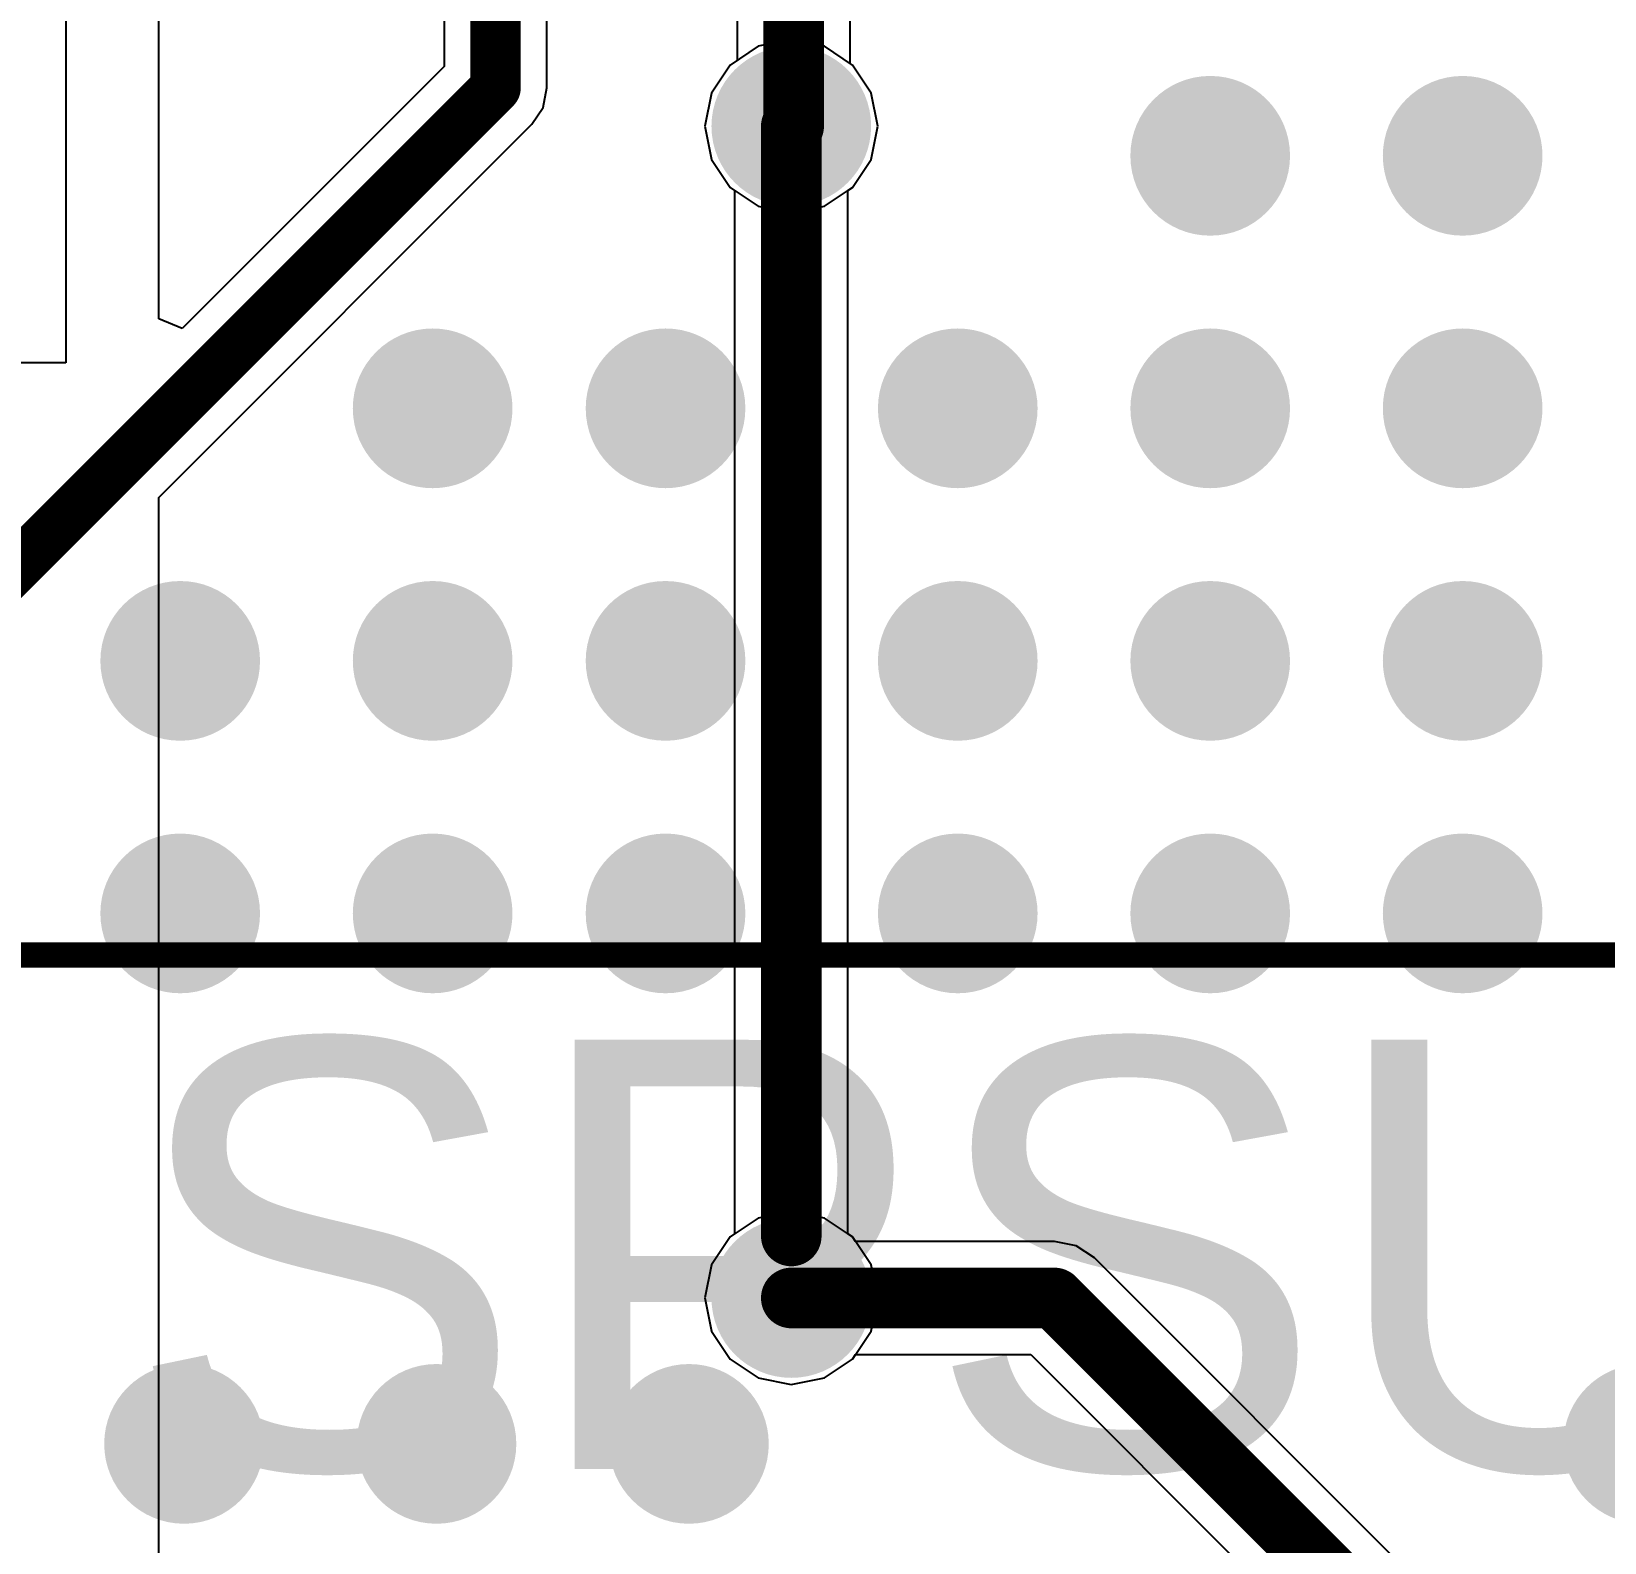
# Model space of a CAD drawing. Header units: millimetres. Extents: x -3 to 5381, y -54 to 5355.
# Drawn here: x 14.75 to 22.66, y -25.06 to -17.46 of the extents above; entities that cross this region are included whole.
import ezdxf

# ---------------------------------------------------------------- set-up
doc = ezdxf.new("R2010")
doc.units = ezdxf.units.MM
for name, color, linetype in [('BottomLayer', 5, 'Continuous'), ('BottomSolder', 6, 'Continuous'), ('TopLayer', 1, 'Continuous'), ('TopOverlay', 2, 'Continuous'), ('TopSolder', 216, 'Continuous'), ('ViaHoleLayer', 16, 'Continuous')]:
    doc.layers.add(name, color=color, linetype=linetype)
doc.styles.add('Arial', font='arial.ttf', dxfattribs={"height": 0.2})

# ---------------------------------------------------------------- blocks, each defined once
blk = doc.blocks.new('FH12_30S_0_5SH_55__49')
at = {"layer": 'TopOverlay', "const_width": 0.127}
blk.add_lwpolyline([(-9.05, -4.625), (9.05, -4.625)], dxfattribs=at)

msp = doc.modelspace()

# ---------------------------------------------------------------- hatches: boundary and pattern name
at = {"layer": 'BottomLayer'}
h = msp.add_hatch(color=5, dxfattribs=at)
edge = h.paths.add_edge_path()
edge.add_arc((18.5682, -17.936), 0.3, 0, 360)
h = msp.add_hatch(color=5, dxfattribs=at)
edge = h.paths.add_edge_path()
edge.add_arc((20.6756, -18.0848), 0.3, 0, 360)
h = msp.add_hatch(color=5, dxfattribs=at)
edge = h.paths.add_edge_path()
edge.add_arc((21.9456, -18.0848), 0.3, 0, 360)
h = msp.add_hatch(color=5, dxfattribs=at)
edge = h.paths.add_edge_path()
edge.add_arc((16.764, -19.3548), 0.3, 0, 360)
h = msp.add_hatch(color=5, dxfattribs=at)
edge = h.paths.add_edge_path()
edge.add_arc((17.9356, -19.3548), 0.3, 0, 360)
h = msp.add_hatch(color=5, dxfattribs=at)
edge = h.paths.add_edge_path()
edge.add_arc((19.4056, -19.3548), 0.3, 0, 360)
h = msp.add_hatch(color=5, dxfattribs=at)
edge = h.paths.add_edge_path()
edge.add_arc((20.6756, -19.3548), 0.3, 0, 360)
h = msp.add_hatch(color=5, dxfattribs=at)
edge = h.paths.add_edge_path()
edge.add_arc((21.9456, -19.3548), 0.3, 0, 360)
h = msp.add_hatch(color=5, dxfattribs=at)
edge = h.paths.add_edge_path()
edge.add_arc((15.494, -20.6248), 0.3, 0, 360)
h = msp.add_hatch(color=5, dxfattribs=at)
edge = h.paths.add_edge_path()
edge.add_arc((16.764, -20.6248), 0.3, 0, 360)
h = msp.add_hatch(color=5, dxfattribs=at)
edge = h.paths.add_edge_path()
edge.add_arc((17.9356, -20.6248), 0.3, 0, 360)
h = msp.add_hatch(color=5, dxfattribs=at)
edge = h.paths.add_edge_path()
edge.add_arc((19.4056, -20.6248), 0.3, 0, 360)
h = msp.add_hatch(color=5, dxfattribs=at)
edge = h.paths.add_edge_path()
edge.add_arc((20.6756, -20.6248), 0.3, 0, 360)
h = msp.add_hatch(color=5, dxfattribs=at)
edge = h.paths.add_edge_path()
edge.add_arc((21.9456, -20.6248), 0.3, 0, 360)
h = msp.add_hatch(color=5, dxfattribs=at)
edge = h.paths.add_edge_path()
edge.add_arc((15.494, -21.8948), 0.3, 0, 360)
h = msp.add_hatch(color=5, dxfattribs=at)
edge = h.paths.add_edge_path()
edge.add_arc((16.764, -21.8948), 0.3, 0, 360)
h = msp.add_hatch(color=5, dxfattribs=at)
edge = h.paths.add_edge_path()
edge.add_arc((17.9356, -21.8948), 0.3, 0, 360)
h = msp.add_hatch(color=5, dxfattribs=at)
edge = h.paths.add_edge_path()
edge.add_arc((19.4056, -21.8948), 0.3, 0, 360)
h = msp.add_hatch(color=5, dxfattribs=at)
edge = h.paths.add_edge_path()
edge.add_arc((20.6756, -21.8948), 0.3, 0, 360)
h = msp.add_hatch(color=5, dxfattribs=at)
edge = h.paths.add_edge_path()
edge.add_arc((21.9456, -21.8948), 0.3, 0, 360)
h = msp.add_hatch(color=5, dxfattribs=at)
edge = h.paths.add_edge_path()
edge.add_arc((18.5682, -23.8288), 0.3, 0, 360)
h = msp.add_hatch(color=5, dxfattribs=at)
edge = h.paths.add_edge_path()
edge.add_arc((15.5133, -24.5625), 0.3, 0, 360)
h = msp.add_hatch(color=5, dxfattribs=at)
edge = h.paths.add_edge_path()
edge.add_arc((16.7833, -24.5625), 0.3, 0, 360)
h = msp.add_hatch(color=5, dxfattribs=at)
edge = h.paths.add_edge_path()
edge.add_arc((18.0533, -24.5625), 0.3, 0, 360)
h = msp.add_hatch(color=5, dxfattribs=at)
edge = h.paths.add_edge_path()
edge.add_arc((22.8539, -24.5625), 0.3, 0, 360)
at = {"layer": 'BottomSolder'}
h = msp.add_hatch(color=6, dxfattribs=at)
edge = h.paths.add_edge_path()
edge.add_arc((18.5682, -17.936), 0.4016, 0, 360)
h = msp.add_hatch(color=6, dxfattribs=at)
edge = h.paths.add_edge_path()
edge.add_arc((20.6756, -18.0848), 0.4016, 0, 360)
h = msp.add_hatch(color=6, dxfattribs=at)
edge = h.paths.add_edge_path()
edge.add_arc((21.9456, -18.0848), 0.4016, 0, 360)
h = msp.add_hatch(color=6, dxfattribs=at)
edge = h.paths.add_edge_path()
edge.add_arc((16.764, -19.3548), 0.4016, 0, 360)
h = msp.add_hatch(color=6, dxfattribs=at)
edge = h.paths.add_edge_path()
edge.add_arc((17.9356, -19.3548), 0.4016, 0, 360)
h = msp.add_hatch(color=6, dxfattribs=at)
edge = h.paths.add_edge_path()
edge.add_arc((19.4056, -19.3548), 0.4016, 0, 360)
h = msp.add_hatch(color=6, dxfattribs=at)
edge = h.paths.add_edge_path()
edge.add_arc((20.6756, -19.3548), 0.4016, 0, 360)
h = msp.add_hatch(color=6, dxfattribs=at)
edge = h.paths.add_edge_path()
edge.add_arc((21.9456, -19.3548), 0.4016, 0, 360)
h = msp.add_hatch(color=6, dxfattribs=at)
edge = h.paths.add_edge_path()
edge.add_arc((15.494, -20.6248), 0.4016, 0, 360)
h = msp.add_hatch(color=6, dxfattribs=at)
edge = h.paths.add_edge_path()
edge.add_arc((16.764, -20.6248), 0.4016, 0, 360)
h = msp.add_hatch(color=6, dxfattribs=at)
edge = h.paths.add_edge_path()
edge.add_arc((17.9356, -20.6248), 0.4016, 0, 360)
h = msp.add_hatch(color=6, dxfattribs=at)
edge = h.paths.add_edge_path()
edge.add_arc((19.4056, -20.6248), 0.4016, 0, 360)
h = msp.add_hatch(color=6, dxfattribs=at)
edge = h.paths.add_edge_path()
edge.add_arc((20.6756, -20.6248), 0.4016, 0, 360)
h = msp.add_hatch(color=6, dxfattribs=at)
edge = h.paths.add_edge_path()
edge.add_arc((21.9456, -20.6248), 0.4016, 0, 360)
h = msp.add_hatch(color=6, dxfattribs=at)
edge = h.paths.add_edge_path()
edge.add_arc((15.494, -21.8948), 0.4016, 0, 360)
h = msp.add_hatch(color=6, dxfattribs=at)
edge = h.paths.add_edge_path()
edge.add_arc((16.764, -21.8948), 0.4016, 0, 360)
h = msp.add_hatch(color=6, dxfattribs=at)
edge = h.paths.add_edge_path()
edge.add_arc((17.9356, -21.8948), 0.4016, 0, 360)
h = msp.add_hatch(color=6, dxfattribs=at)
edge = h.paths.add_edge_path()
edge.add_arc((19.4056, -21.8948), 0.4016, 0, 360)
h = msp.add_hatch(color=6, dxfattribs=at)
edge = h.paths.add_edge_path()
edge.add_arc((20.6756, -21.8948), 0.4016, 0, 360)
h = msp.add_hatch(color=6, dxfattribs=at)
edge = h.paths.add_edge_path()
edge.add_arc((21.9456, -21.8948), 0.4016, 0, 360)
h = msp.add_hatch(color=6, dxfattribs=at)
edge = h.paths.add_edge_path()
edge.add_arc((18.5682, -23.8288), 0.4016, 0, 360)
h = msp.add_hatch(color=6, dxfattribs=at)
edge = h.paths.add_edge_path()
edge.add_arc((15.5133, -24.5625), 0.4016, 0, 360)
h = msp.add_hatch(color=6, dxfattribs=at)
edge = h.paths.add_edge_path()
edge.add_arc((16.7833, -24.5625), 0.4016, 0, 360)
h = msp.add_hatch(color=6, dxfattribs=at)
edge = h.paths.add_edge_path()
edge.add_arc((18.0533, -24.5625), 0.4016, 0, 360)
h = msp.add_hatch(color=6, dxfattribs=at)
edge = h.paths.add_edge_path()
edge.add_arc((22.8539, -24.5625), 0.4016, 0, 360)
at = {"layer": 'TopLayer'}
h = msp.add_hatch(color=1, dxfattribs=at)
edge = h.paths.add_edge_path()
edge.add_arc((18.5682, -17.936), 0.3, 0, 360)
h = msp.add_hatch(color=1, dxfattribs=at)
edge = h.paths.add_edge_path()
edge.add_arc((20.6756, -18.0848), 0.3, 0, 360)
h = msp.add_hatch(color=1, dxfattribs=at)
edge = h.paths.add_edge_path()
edge.add_arc((21.9456, -18.0848), 0.3, 0, 360)
h = msp.add_hatch(color=1, dxfattribs=at)
edge = h.paths.add_edge_path()
edge.add_arc((16.764, -19.3548), 0.3, 0, 360)
h = msp.add_hatch(color=1, dxfattribs=at)
edge = h.paths.add_edge_path()
edge.add_arc((17.9356, -19.3548), 0.3, 0, 360)
h = msp.add_hatch(color=1, dxfattribs=at)
edge = h.paths.add_edge_path()
edge.add_arc((19.4056, -19.3548), 0.3, 0, 360)
h = msp.add_hatch(color=1, dxfattribs=at)
edge = h.paths.add_edge_path()
edge.add_arc((20.6756, -19.3548), 0.3, 0, 360)
h = msp.add_hatch(color=1, dxfattribs=at)
edge = h.paths.add_edge_path()
edge.add_arc((21.9456, -19.3548), 0.3, 0, 360)
h = msp.add_hatch(color=1, dxfattribs=at)
edge = h.paths.add_edge_path()
edge.add_arc((15.494, -20.6248), 0.3, 0, 360)
h = msp.add_hatch(color=1, dxfattribs=at)
edge = h.paths.add_edge_path()
edge.add_arc((16.764, -20.6248), 0.3, 0, 360)
h = msp.add_hatch(color=1, dxfattribs=at)
edge = h.paths.add_edge_path()
edge.add_arc((17.9356, -20.6248), 0.3, 0, 360)
h = msp.add_hatch(color=1, dxfattribs=at)
edge = h.paths.add_edge_path()
edge.add_arc((19.4056, -20.6248), 0.3, 0, 360)
h = msp.add_hatch(color=1, dxfattribs=at)
edge = h.paths.add_edge_path()
edge.add_arc((20.6756, -20.6248), 0.3, 0, 360)
h = msp.add_hatch(color=1, dxfattribs=at)
edge = h.paths.add_edge_path()
edge.add_arc((21.9456, -20.6248), 0.3, 0, 360)
h = msp.add_hatch(color=1, dxfattribs=at)
edge = h.paths.add_edge_path()
edge.add_arc((15.494, -21.8948), 0.3, 0, 360)
h = msp.add_hatch(color=1, dxfattribs=at)
edge = h.paths.add_edge_path()
edge.add_arc((16.764, -21.8948), 0.3, 0, 360)
h = msp.add_hatch(color=1, dxfattribs=at)
edge = h.paths.add_edge_path()
edge.add_arc((17.9356, -21.8948), 0.3, 0, 360)
h = msp.add_hatch(color=1, dxfattribs=at)
edge = h.paths.add_edge_path()
edge.add_arc((19.4056, -21.8948), 0.3, 0, 360)
h = msp.add_hatch(color=1, dxfattribs=at)
edge = h.paths.add_edge_path()
edge.add_arc((20.6756, -21.8948), 0.3, 0, 360)
h = msp.add_hatch(color=1, dxfattribs=at)
edge = h.paths.add_edge_path()
edge.add_arc((21.9456, -21.8948), 0.3, 0, 360)
h = msp.add_hatch(color=1, dxfattribs=at)
edge = h.paths.add_edge_path()
edge.add_arc((18.5682, -23.8288), 0.3, 0, 360)
h = msp.add_hatch(color=1, dxfattribs=at)
edge = h.paths.add_edge_path()
edge.add_arc((15.5133, -24.5625), 0.3, 0, 360)
h = msp.add_hatch(color=1, dxfattribs=at)
edge = h.paths.add_edge_path()
edge.add_arc((16.7833, -24.5625), 0.3, 0, 360)
h = msp.add_hatch(color=1, dxfattribs=at)
edge = h.paths.add_edge_path()
edge.add_arc((18.0533, -24.5625), 0.3, 0, 360)
h = msp.add_hatch(color=1, dxfattribs=at)
edge = h.paths.add_edge_path()
edge.add_arc((22.8539, -24.5625), 0.3, 0, 360)
at = {"layer": 'TopSolder'}
h = msp.add_hatch(color=216, dxfattribs=at)
edge = h.paths.add_edge_path()
edge.add_arc((18.5682, -17.936), 0.4016, 0, 360)
h = msp.add_hatch(color=216, dxfattribs=at)
edge = h.paths.add_edge_path()
edge.add_arc((20.6756, -18.0848), 0.4016, 0, 360)
h = msp.add_hatch(color=216, dxfattribs=at)
edge = h.paths.add_edge_path()
edge.add_arc((21.9456, -18.0848), 0.4016, 0, 360)
h = msp.add_hatch(color=216, dxfattribs=at)
edge = h.paths.add_edge_path()
edge.add_arc((16.764, -19.3548), 0.4016, 0, 360)
h = msp.add_hatch(color=216, dxfattribs=at)
edge = h.paths.add_edge_path()
edge.add_arc((17.9356, -19.3548), 0.4016, 0, 360)
h = msp.add_hatch(color=216, dxfattribs=at)
edge = h.paths.add_edge_path()
edge.add_arc((19.4056, -19.3548), 0.4016, 0, 360)
h = msp.add_hatch(color=216, dxfattribs=at)
edge = h.paths.add_edge_path()
edge.add_arc((20.6756, -19.3548), 0.4016, 0, 360)
h = msp.add_hatch(color=216, dxfattribs=at)
edge = h.paths.add_edge_path()
edge.add_arc((21.9456, -19.3548), 0.4016, 0, 360)
h = msp.add_hatch(color=216, dxfattribs=at)
edge = h.paths.add_edge_path()
edge.add_arc((15.494, -20.6248), 0.4016, 0, 360)
h = msp.add_hatch(color=216, dxfattribs=at)
edge = h.paths.add_edge_path()
edge.add_arc((16.764, -20.6248), 0.4016, 0, 360)
h = msp.add_hatch(color=216, dxfattribs=at)
edge = h.paths.add_edge_path()
edge.add_arc((17.9356, -20.6248), 0.4016, 0, 360)
h = msp.add_hatch(color=216, dxfattribs=at)
edge = h.paths.add_edge_path()
edge.add_arc((19.4056, -20.6248), 0.4016, 0, 360)
h = msp.add_hatch(color=216, dxfattribs=at)
edge = h.paths.add_edge_path()
edge.add_arc((20.6756, -20.6248), 0.4016, 0, 360)
h = msp.add_hatch(color=216, dxfattribs=at)
edge = h.paths.add_edge_path()
edge.add_arc((21.9456, -20.6248), 0.4016, 0, 360)
h = msp.add_hatch(color=216, dxfattribs=at)
edge = h.paths.add_edge_path()
edge.add_arc((15.494, -21.8948), 0.4016, 0, 360)
h = msp.add_hatch(color=216, dxfattribs=at)
edge = h.paths.add_edge_path()
edge.add_arc((16.764, -21.8948), 0.4016, 0, 360)
h = msp.add_hatch(color=216, dxfattribs=at)
edge = h.paths.add_edge_path()
edge.add_arc((17.9356, -21.8948), 0.4016, 0, 360)
h = msp.add_hatch(color=216, dxfattribs=at)
edge = h.paths.add_edge_path()
edge.add_arc((19.4056, -21.8948), 0.4016, 0, 360)
h = msp.add_hatch(color=216, dxfattribs=at)
edge = h.paths.add_edge_path()
edge.add_arc((20.6756, -21.8948), 0.4016, 0, 360)
h = msp.add_hatch(color=216, dxfattribs=at)
edge = h.paths.add_edge_path()
edge.add_arc((21.9456, -21.8948), 0.4016, 0, 360)
h = msp.add_hatch(color=216, dxfattribs=at)
edge = h.paths.add_edge_path()
edge.add_arc((18.5682, -23.8288), 0.4016, 0, 360)
h = msp.add_hatch(color=216, dxfattribs=at)
edge = h.paths.add_edge_path()
edge.add_arc((15.5133, -24.5625), 0.4016, 0, 360)
h = msp.add_hatch(color=216, dxfattribs=at)
edge = h.paths.add_edge_path()
edge.add_arc((16.7833, -24.5625), 0.4016, 0, 360)
h = msp.add_hatch(color=216, dxfattribs=at)
edge = h.paths.add_edge_path()
edge.add_arc((18.0533, -24.5625), 0.4016, 0, 360)
h = msp.add_hatch(color=216, dxfattribs=at)
edge = h.paths.add_edge_path()
edge.add_arc((22.8539, -24.5625), 0.4016, 0, 360)
at = {"layer": 'ViaHoleLayer'}
h = msp.add_hatch(color=16, dxfattribs=at)
edge = h.paths.add_edge_path()
edge.add_arc((18.5682, -17.936), 0.15, 0, 360)
h = msp.add_hatch(color=16, dxfattribs=at)
edge = h.paths.add_edge_path()
edge.add_arc((20.6756, -18.0848), 0.15, 0, 360)
h = msp.add_hatch(color=16, dxfattribs=at)
edge = h.paths.add_edge_path()
edge.add_arc((21.9456, -18.0848), 0.15, 0, 360)
h = msp.add_hatch(color=16, dxfattribs=at)
edge = h.paths.add_edge_path()
edge.add_arc((16.764, -19.3548), 0.15, 0, 360)
h = msp.add_hatch(color=16, dxfattribs=at)
edge = h.paths.add_edge_path()
edge.add_arc((17.9356, -19.3548), 0.15, 0, 360)
h = msp.add_hatch(color=16, dxfattribs=at)
edge = h.paths.add_edge_path()
edge.add_arc((19.4056, -19.3548), 0.15, 0, 360)
h = msp.add_hatch(color=16, dxfattribs=at)
edge = h.paths.add_edge_path()
edge.add_arc((20.6756, -19.3548), 0.15, 0, 360)
h = msp.add_hatch(color=16, dxfattribs=at)
edge = h.paths.add_edge_path()
edge.add_arc((21.9456, -19.3548), 0.15, 0, 360)
h = msp.add_hatch(color=16, dxfattribs=at)
edge = h.paths.add_edge_path()
edge.add_arc((15.494, -20.6248), 0.15, 0, 360)
h = msp.add_hatch(color=16, dxfattribs=at)
edge = h.paths.add_edge_path()
edge.add_arc((16.764, -20.6248), 0.15, 0, 360)
h = msp.add_hatch(color=16, dxfattribs=at)
edge = h.paths.add_edge_path()
edge.add_arc((17.9356, -20.6248), 0.15, 0, 360)
h = msp.add_hatch(color=16, dxfattribs=at)
edge = h.paths.add_edge_path()
edge.add_arc((19.4056, -20.6248), 0.15, 0, 360)
h = msp.add_hatch(color=16, dxfattribs=at)
edge = h.paths.add_edge_path()
edge.add_arc((20.6756, -20.6248), 0.15, 0, 360)
h = msp.add_hatch(color=16, dxfattribs=at)
edge = h.paths.add_edge_path()
edge.add_arc((21.9456, -20.6248), 0.15, 0, 360)
h = msp.add_hatch(color=16, dxfattribs=at)
edge = h.paths.add_edge_path()
edge.add_arc((15.494, -21.8948), 0.15, 0, 360)
h = msp.add_hatch(color=16, dxfattribs=at)
edge = h.paths.add_edge_path()
edge.add_arc((16.764, -21.8948), 0.15, 0, 360)
h = msp.add_hatch(color=16, dxfattribs=at)
edge = h.paths.add_edge_path()
edge.add_arc((17.9356, -21.8948), 0.15, 0, 360)
h = msp.add_hatch(color=16, dxfattribs=at)
edge = h.paths.add_edge_path()
edge.add_arc((19.4056, -21.8948), 0.15, 0, 360)
h = msp.add_hatch(color=16, dxfattribs=at)
edge = h.paths.add_edge_path()
edge.add_arc((20.6756, -21.8948), 0.15, 0, 360)
h = msp.add_hatch(color=16, dxfattribs=at)
edge = h.paths.add_edge_path()
edge.add_arc((21.9456, -21.8948), 0.15, 0, 360)
h = msp.add_hatch(color=16, dxfattribs=at)
edge = h.paths.add_edge_path()
edge.add_arc((18.5682, -23.8288), 0.15, 0, 360)
h = msp.add_hatch(color=16, dxfattribs=at)
edge = h.paths.add_edge_path()
edge.add_arc((15.5133, -24.5625), 0.15, 0, 360)
h = msp.add_hatch(color=16, dxfattribs=at)
edge = h.paths.add_edge_path()
edge.add_arc((16.7833, -24.5625), 0.15, 0, 360)
h = msp.add_hatch(color=16, dxfattribs=at)
edge = h.paths.add_edge_path()
edge.add_arc((18.0533, -24.5625), 0.15, 0, 360)

# ---------------------------------------------------------------- linework, layer by layer
at = {"layer": 'BottomLayer'}
for p, q in [((18.4016, -17.5338), (18.2604, -17.6282)), ((18.5682, -17.5007), (18.4016, -17.5338)), ((18.7348, -17.5338), (18.5682, -17.5007)), ((18.8761, -17.6282), (18.7348, -17.5338)), ((18.2604, -17.6282), (18.166, -17.7694)), ((18.9704, -17.7694), (18.8761, -17.6282)), ((18.166, -17.7694), (18.1329, -17.936)), ((19.0036, -17.936), (18.9704, -17.7694)), ((18.1329, -17.936), (18.166, -18.1027)), ((18.9704, -18.1027), (19.0036, -17.936)), ((18.166, -18.1027), (18.2604, -18.2439)), ((18.8761, -18.2439), (18.9704, -18.1027)), ((18.2604, -18.2439), (18.2833, -18.2592)), ((18.2833, -18.2592), (18.2833, -23.5056)), ((18.8531, -18.2592), (18.8761, -18.2439)), ((18.8531, -23.5056), (18.8531, -18.2592)), ((18.2604, -23.521), (18.166, -23.6622)), ((18.2833, -23.5056), (18.2604, -23.521)), ((18.8761, -23.521), (18.8531, -23.5056)), ((18.9704, -23.6622), (18.8761, -23.521)), ((18.166, -23.6622), (18.1329, -23.8288)), ((19.0036, -23.8288), (18.9704, -23.6622)), ((18.1329, -23.8288), (18.166, -23.9955)), ((18.9704, -23.9955), (19.0036, -23.8288)), ((18.166, -23.9955), (18.2604, -24.1367)), ((18.8761, -24.1367), (18.9704, -23.9955)), ((18.2604, -24.1367), (18.4016, -24.2311)), ((18.7348, -24.2311), (18.8761, -24.1367)), ((18.4016, -24.2311), (18.5682, -24.2642)), ((18.5682, -24.2642), (18.7348, -24.2311))]:
    msp.add_line(p, q, dxfattribs=at)
at = {"layer": 'BottomLayer', "const_width": 0.3048}
msp.add_lwpolyline([(18.5682, -23.517), (18.5682, -17.936)], dxfattribs=at)
at = {"layer": 'BottomLayer', "const_width": 0.1524}
for points in [[(18.492, -17.936, 1), (18.6444, -17.936, 1)], [(18.492, -23.517, 1), (18.6444, -23.517, 1)]]:
    msp.add_lwpolyline(points, format="xyb", close=True, dxfattribs=at)
at = {"layer": 'TopLayer'}
for p, q in [((18.865, -17.6208), (18.865, -15.8545)), ((15.3863, -18.905), (15.3863, -16.6315)), ((16.8212, -16.6315), (16.8212, -17.636)), ((17.3391, -17.7432), (17.3391, -16.6315)), ((18.2953, -16.6315), (18.2953, -17.6049)), ((14.9189, -16.8375), (14.9189, -19.1262)), ((16.8212, -17.636), (15.5036, -18.9536)), ((18.2604, -17.6282), (18.166, -17.7694)), ((18.2953, -17.6049), (18.2604, -17.6282)), ((18.8761, -17.6282), (18.865, -17.6208)), ((18.9704, -17.7694), (18.8761, -17.6282)), ((17.3194, -17.8423), (17.3391, -17.7432)), ((18.166, -17.7694), (18.1329, -17.936)), ((19.0036, -17.936), (18.9704, -17.7694)), ((17.2633, -17.9264), (17.3194, -17.8423)), ((15.3863, -19.8034), (17.2633, -17.9264)), ((18.1329, -17.936), (18.166, -18.1027)), ((18.9704, -18.1027), (19.0036, -17.936)), ((18.166, -18.1027), (18.2604, -18.2439)), ((18.8761, -18.2439), (18.9704, -18.1027)), ((18.2604, -18.2439), (18.4016, -18.3383)), ((18.7348, -18.3383), (18.8761, -18.2439)), ((18.4016, -18.3383), (18.5682, -18.3714)), ((18.5682, -18.3714), (18.7348, -18.3383)), ((15.5036, -18.9536), (15.3863, -18.905)), ((14.9189, -19.1262), (11.2072, -19.1262)), ((15.3863, -32.546), (15.3863, -19.8034)), ((18.5682, -23.3935), (18.4016, -23.4266)), ((18.7348, -23.4266), (18.5682, -23.3935)), ((18.4016, -23.4266), (18.2604, -23.521)), ((18.8761, -23.521), (18.7348, -23.4266)), ((18.2604, -23.521), (18.166, -23.6622)), ((18.8914, -23.544), (18.8761, -23.521)), ((19.8918, -23.544), (18.8914, -23.544)), ((20.0009, -23.5657), (19.8918, -23.544)), ((19.8918, -23.544), (19.8918, -23.544)), ((20.0933, -23.6274), (20.0009, -23.5657)), ((22.0717, -25.6058), (20.0933, -23.6274)), ((18.166, -23.6622), (18.1329, -23.8288)), ((18.1329, -23.8288), (18.166, -23.9955)), ((18.166, -23.9955), (18.2604, -24.1367)), ((18.8761, -24.1367), (18.8914, -24.1137)), ((18.8914, -24.1137), (19.7738, -24.1137)), ((19.7738, -24.1137), (21.5853, -25.9252)), ((18.2604, -24.1367), (18.4016, -24.2311)), ((18.7348, -24.2311), (18.8761, -24.1367)), ((18.4016, -24.2311), (18.5682, -24.2642)), ((18.5682, -24.2642), (18.7348, -24.2311))]:
    msp.add_line(p, q, dxfattribs=at)
for points, const_width in [([(17.0802, -17.7432), (17.0802, -15.8545)], 0.254), ([(18.5802, -17.936), (18.5802, -15.8545)], 0.3048), ([(14.5034, -20.32), (17.0802, -17.7432)], 0.254), ([(18.5682, -23.8288), (19.8918, -23.8288)], 0.3048), ([(19.8918, -23.8288), (21.8702, -25.8072)], 0.3048)]:
    msp.add_lwpolyline(points, dxfattribs=dict(at, const_width=const_width))
for points, const_width in [([(17.0167, -17.7432, 1), (17.1437, -17.7432, 1)], 0.127), ([(17.0167, -17.7432, 1), (17.1437, -17.7432, 1)], 0.127), ([(18.504, -17.936, 1), (18.6564, -17.936, 1)], 0.1524), ([(18.492, -23.8288, 1), (18.6444, -23.8288, 1)], 0.1524), ([(19.8156, -23.8288, 1), (19.968, -23.8288, 1)], 0.1524), ([(19.8156, -23.8288, 1), (19.968, -23.8288, 1)], 0.1524)]:
    msp.add_lwpolyline(points, format="xyb", close=True, dxfattribs=dict(at, const_width=const_width))

# ---------------------------------------------------------------- block references
msp.add_blockref('FH12_30S_0_5SH_55__49', (19.3302, -17.4795))

# ---------------------------------------------------------------- texts
at = {"layer": 'TopOverlay', "style": 'Arial'}
msp.add_text('SPSU', height=2.159, dxfattribs=at).set_placement((15.219, -24.6895))

doc.saveas('drawing.dxf')
